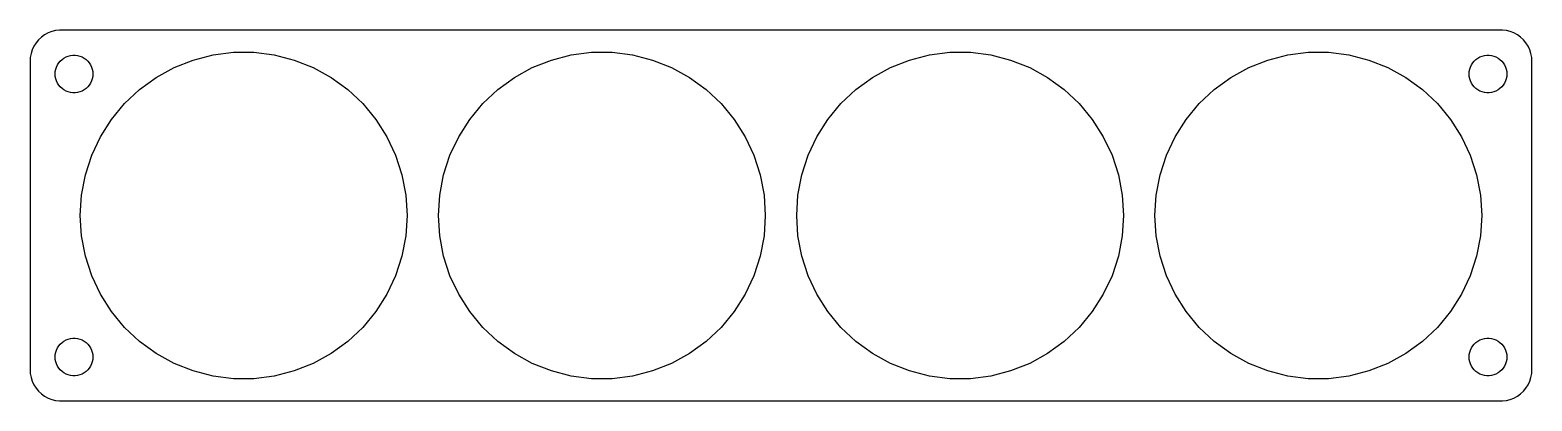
# Model space of a CAD drawing. Header units: metres. Extents: x -120 to 120, y -29 to 29.
import ezdxf

# ---------------------------------------------------------------- set-up
doc = ezdxf.new("R2010")
doc.units = ezdxf.units.M

msp = doc.modelspace()

# ---------------------------------------------------------------- linework, layer by layer
for p, q in [((-117.179, 28.7216), (-117.687, 28.3526)), ((-116.629, 29.0241), (-117.179, 28.7216)), ((-116.045, 29.2553), (-116.629, 29.0241)), ((-115.437, 29.4114), (-116.045, 29.2553)), ((-114.814, 29.4901), (-115.437, 29.4114)), ((114.814, 29.4901), (-114.814, 29.4901)), ((115.437, 29.4114), (114.814, 29.4901)), ((116.045, 29.2553), (115.437, 29.4114)), ((116.629, 29.0241), (116.045, 29.2553)), ((117.179, 28.7216), (116.629, 29.0241)), ((117.687, 28.3526), (117.179, 28.7216)), ((-119.149, 26.3406), (-119.343, 25.7434)), ((-118.882, 26.9088), (-119.149, 26.3406)), ((-118.545, 27.4389), (-118.882, 26.9088)), ((-118.145, 27.9227), (-118.545, 27.4389)), ((-117.687, 28.3526), (-118.145, 27.9227)), ((118.145, 27.9227), (117.687, 28.3526)), ((118.545, 27.4389), (118.145, 27.9227)), ((118.882, 26.9088), (118.545, 27.4389)), ((119.149, 26.3406), (118.882, 26.9088)), ((119.343, 25.7434), (119.149, 26.3406)), ((-119.461, 25.1267), (-119.5, 24.5)), ((-119.5, 24.5), (-119.5, -24.5)), ((-119.343, 25.7434), (-119.461, 25.1267)), ((-115.289, 23.6044), (-115.129, 23.9453)), ((-115.129, 23.9453), (-114.927, 24.2634)), ((-114.927, 24.2634), (-114.687, 24.5536)), ((-114.687, 24.5536), (-114.412, 24.8115)), ((-114.412, 24.8115), (-114.107, 25.033)), ((-114.107, 25.033), (-113.777, 25.2145)), ((-113.777, 25.2145), (-113.427, 25.3532)), ((-113.427, 25.3532), (-113.062, 25.4469)), ((-113.062, 25.4469), (-112.688, 25.4941)), ((-112.688, 25.4941), (-112.312, 25.4941)), ((-112.312, 25.4941), (-111.938, 25.4469)), ((-111.938, 25.4469), (-111.573, 25.3532)), ((-111.573, 25.3532), (-111.223, 25.2145)), ((-111.223, 25.2145), (-110.893, 25.033)), ((-110.893, 25.033), (-110.588, 24.8115)), ((-110.588, 24.8115), (-110.313, 24.5536)), ((-110.313, 24.5536), (-110.073, 24.2634)), ((-110.073, 24.2634), (-109.871, 23.9453)), ((-109.871, 23.9453), (-109.711, 23.6044)), ((-96.5703, 23.5255), (-93.5344, 24.7275)), ((-93.5344, 24.7275), (-90.3719, 25.5395)), ((-90.3719, 25.5395), (-87.1326, 25.9487)), ((-87.1326, 25.9487), (-83.8674, 25.9487)), ((-83.8674, 25.9487), (-80.6281, 25.5395)), ((-80.6281, 25.5395), (-77.4656, 24.7275)), ((-77.4656, 24.7275), (-74.4297, 23.5255)), ((-39.5703, 23.5255), (-36.5344, 24.7275)), ((-36.5344, 24.7275), (-33.3719, 25.5395)), ((-33.3719, 25.5395), (-30.1326, 25.9487)), ((-30.1326, 25.9487), (-26.8674, 25.9487)), ((-26.8674, 25.9487), (-23.6281, 25.5395)), ((-23.6281, 25.5395), (-20.4655, 24.7275)), ((-20.4655, 24.7275), (-17.4297, 23.5255)), ((17.4297, 23.5255), (20.4655, 24.7275)), ((20.4655, 24.7275), (23.6281, 25.5395)), ((23.6281, 25.5395), (26.8674, 25.9487)), ((26.8674, 25.9487), (30.1326, 25.9487)), ((30.1326, 25.9487), (33.3719, 25.5395)), ((33.3719, 25.5395), (36.5344, 24.7275)), ((36.5344, 24.7275), (39.5703, 23.5255)), ((74.4297, 23.5255), (77.4656, 24.7275)), ((77.4656, 24.7275), (80.6281, 25.5395)), ((80.6281, 25.5395), (83.8674, 25.9487)), ((83.8674, 25.9487), (87.1326, 25.9487)), ((87.1326, 25.9487), (90.3719, 25.5395)), ((90.3719, 25.5395), (93.5344, 24.7275)), ((93.5344, 24.7275), (96.5703, 23.5255)), ((109.711, 23.6044), (109.871, 23.9453)), ((109.871, 23.9453), (110.073, 24.2634)), ((110.073, 24.2634), (110.313, 24.5536)), ((110.313, 24.5536), (110.588, 24.8115)), ((110.588, 24.8115), (110.893, 25.033)), ((110.893, 25.033), (111.223, 25.2145)), ((111.223, 25.2145), (111.573, 25.3532)), ((111.573, 25.3532), (111.938, 25.4469)), ((111.938, 25.4469), (112.312, 25.4941)), ((112.312, 25.4941), (112.688, 25.4941)), ((112.688, 25.4941), (113.062, 25.4469)), ((113.062, 25.4469), (113.427, 25.3532)), ((113.427, 25.3532), (113.777, 25.2145)), ((113.777, 25.2145), (114.107, 25.033)), ((114.107, 25.033), (114.412, 24.8115)), ((114.412, 24.8115), (114.687, 24.5536)), ((114.687, 24.5536), (114.927, 24.2634)), ((114.927, 24.2634), (115.129, 23.9453)), ((115.129, 23.9453), (115.289, 23.6044)), ((119.461, 25.1267), (119.343, 25.7434)), ((119.5, 24.5), (119.461, 25.1267)), ((119.5, -24.5), (119.5, 24.5)), ((-115.5, 22.5), (-115.476, 22.876)), ((-115.476, 22.124), (-115.5, 22.5)), ((-115.476, 22.876), (-115.406, 23.2461)), ((-115.406, 21.7539), (-115.476, 22.124)), ((-115.406, 23.2461), (-115.289, 23.6044)), ((-115.289, 21.3956), (-115.406, 21.7539)), ((-109.711, 23.6044), (-109.594, 23.2461)), ((-109.594, 21.7539), (-109.711, 21.3956)), ((-109.594, 23.2461), (-109.524, 22.876)), ((-109.524, 22.124), (-109.594, 21.7539)), ((-109.524, 22.876), (-109.5, 22.5)), ((-109.5, 22.5), (-109.524, 22.124)), ((-102.073, 20.0333), (-99.4315, 21.9525)), ((-99.4315, 21.9525), (-96.5703, 23.5255)), ((-74.4297, 23.5255), (-71.5685, 21.9525)), ((-71.5685, 21.9525), (-68.927, 20.0333)), ((-45.073, 20.0333), (-42.4315, 21.9525)), ((-42.4315, 21.9525), (-39.5703, 23.5255)), ((-17.4297, 23.5255), (-14.5685, 21.9525)), ((-14.5685, 21.9525), (-11.927, 20.0333)), ((11.927, 20.0333), (14.5685, 21.9525)), ((14.5685, 21.9525), (17.4297, 23.5255)), ((39.5703, 23.5255), (42.4315, 21.9525)), ((42.4315, 21.9525), (45.073, 20.0333)), ((68.927, 20.0333), (71.5685, 21.9525)), ((71.5685, 21.9525), (74.4297, 23.5255)), ((96.5703, 23.5255), (99.4315, 21.9525)), ((99.4315, 21.9525), (102.073, 20.0333)), ((109.5, 22.5), (109.524, 22.876)), ((109.524, 22.124), (109.5, 22.5)), ((109.524, 22.876), (109.594, 23.2461)), ((109.594, 21.7539), (109.524, 22.124)), ((109.594, 23.2461), (109.711, 23.6044)), ((109.711, 21.3956), (109.594, 21.7539)), ((115.289, 23.6044), (115.406, 23.2461)), ((115.406, 21.7539), (115.289, 21.3956)), ((115.406, 23.2461), (115.476, 22.876)), ((115.476, 22.124), (115.406, 21.7539)), ((115.476, 22.876), (115.5, 22.5)), ((115.5, 22.5), (115.476, 22.124)), ((-115.129, 21.0547), (-115.289, 21.3956)), ((-114.927, 20.7366), (-115.129, 21.0547)), ((-114.687, 20.4464), (-114.927, 20.7366)), ((-114.412, 20.1884), (-114.687, 20.4464)), ((-114.107, 19.967), (-114.412, 20.1884)), ((-113.777, 19.7855), (-114.107, 19.967)), ((-113.427, 19.6468), (-113.777, 19.7855)), ((-113.062, 19.5531), (-113.427, 19.6468)), ((-112.688, 19.5059), (-113.062, 19.5531)), ((-112.312, 19.5059), (-112.688, 19.5059)), ((-111.938, 19.5531), (-112.312, 19.5059)), ((-111.573, 19.6468), (-111.938, 19.5531)), ((-111.223, 19.7855), (-111.573, 19.6468)), ((-110.893, 19.967), (-111.223, 19.7855)), ((-110.588, 20.1884), (-110.893, 19.967)), ((-110.313, 20.4464), (-110.588, 20.1884)), ((-110.073, 20.7366), (-110.313, 20.4464)), ((-109.871, 21.0547), (-110.073, 20.7366)), ((-109.711, 21.3956), (-109.871, 21.0547)), ((-104.453, 17.7982), (-102.073, 20.0333)), ((-68.927, 20.0333), (-66.5468, 17.7982)), ((-47.4532, 17.7982), (-45.073, 20.0333)), ((-11.927, 20.0333), (-9.54681, 17.7982)), ((9.54681, 17.7982), (11.927, 20.0333)), ((45.073, 20.0333), (47.4532, 17.7982)), ((66.5468, 17.7982), (68.927, 20.0333)), ((102.073, 20.0333), (104.453, 17.7982)), ((109.871, 21.0547), (109.711, 21.3956)), ((110.073, 20.7366), (109.871, 21.0547)), ((110.313, 20.4464), (110.073, 20.7366)), ((110.588, 20.1884), (110.313, 20.4464)), ((110.893, 19.967), (110.588, 20.1884)), ((111.223, 19.7855), (110.893, 19.967)), ((111.573, 19.6468), (111.223, 19.7855)), ((111.938, 19.5531), (111.573, 19.6468)), ((112.312, 19.5059), (111.938, 19.5531)), ((112.688, 19.5059), (112.312, 19.5059)), ((113.062, 19.5531), (112.688, 19.5059)), ((113.427, 19.6468), (113.062, 19.5531)), ((113.777, 19.7855), (113.427, 19.6468)), ((114.107, 19.967), (113.777, 19.7855)), ((114.412, 20.1884), (114.107, 19.967)), ((114.687, 20.4464), (114.412, 20.1884)), ((114.927, 20.7366), (114.687, 20.4464)), ((115.129, 21.0547), (114.927, 20.7366)), ((115.289, 21.3956), (115.129, 21.0547)), ((-106.534, 15.2824), (-104.453, 17.7982)), ((-66.5468, 17.7982), (-64.4656, 15.2824)), ((-49.5344, 15.2824), (-47.4532, 17.7982)), ((-9.54681, 17.7982), (-7.46555, 15.2824)), ((7.46555, 15.2824), (9.54681, 17.7982)), ((47.4532, 17.7982), (49.5344, 15.2824)), ((64.4656, 15.2824), (66.5468, 17.7982)), ((104.453, 17.7982), (106.534, 15.2824)), ((-108.284, 12.5256), (-106.534, 15.2824)), ((-64.4656, 15.2824), (-62.716, 12.5256)), ((-51.284, 12.5256), (-49.5344, 15.2824)), ((-7.46555, 15.2824), (-5.71602, 12.5256)), ((5.71602, 12.5256), (7.46555, 15.2824)), ((49.5344, 15.2824), (51.284, 12.5256)), ((62.716, 12.5256), (64.4656, 15.2824)), ((106.534, 15.2824), (108.284, 12.5256)), ((-109.674, 9.57123), (-108.284, 12.5256)), ((-62.716, 12.5256), (-61.3258, 9.57123)), ((-52.6742, 9.57123), (-51.284, 12.5256)), ((-5.71602, 12.5256), (-4.32581, 9.57123)), ((4.32581, 9.57123), (5.71602, 12.5256)), ((51.284, 12.5256), (52.6742, 9.57123)), ((61.3258, 9.57123), (62.716, 12.5256)), ((108.284, 12.5256), (109.674, 9.57123)), ((-110.683, 6.46593), (-109.674, 9.57123)), ((-61.3258, 9.57123), (-60.3168, 6.46593)), ((-53.6832, 6.46593), (-52.6742, 9.57123)), ((-4.32581, 9.57123), (-3.31683, 6.46593)), ((3.31683, 6.46593), (4.32581, 9.57123)), ((52.6742, 9.57123), (53.6832, 6.46593)), ((60.3168, 6.46593), (61.3258, 9.57123)), ((109.674, 9.57123), (110.683, 6.46593)), ((-111.295, 3.25865), (-110.683, 6.46593)), ((-60.3168, 6.46593), (-59.705, 3.25865)), ((-54.295, 3.25865), (-53.6832, 6.46593)), ((-3.31683, 6.46593), (-2.70502, 3.25865)), ((2.70502, 3.25865), (3.31683, 6.46593)), ((53.6832, 6.46593), (54.295, 3.25865)), ((59.705, 3.25865), (60.3168, 6.46593)), ((110.683, 6.46593), (111.295, 3.25865)), ((-111.5, 0), (-111.295, 3.25865)), ((-59.705, 3.25865), (-59.5, 0)), ((-54.5, 0), (-54.295, 3.25865)), ((-2.70502, 3.25865), (-2.5, 0)), ((2.5, 0), (2.70502, 3.25865)), ((54.295, 3.25865), (54.5, 0)), ((59.5, 0), (59.705, 3.25865)), ((111.295, 3.25865), (111.5, 0)), ((-111.295, -3.25865), (-111.5, 0)), ((-59.5, 0), (-59.705, -3.25865)), ((-54.295, -3.25865), (-54.5, 0)), ((-2.5, 0), (-2.70502, -3.25865)), ((2.70502, -3.25865), (2.5, 0)), ((54.5, 0), (54.295, -3.25865)), ((59.705, -3.25865), (59.5, 0)), ((111.5, 0), (111.295, -3.25865)), ((-110.683, -6.46593), (-111.295, -3.25865)), ((-59.705, -3.25865), (-60.3168, -6.46593)), ((-53.6832, -6.46593), (-54.295, -3.25865)), ((-2.70502, -3.25865), (-3.31683, -6.46593)), ((3.31683, -6.46593), (2.70502, -3.25865)), ((54.295, -3.25865), (53.6832, -6.46593)), ((60.3168, -6.46593), (59.705, -3.25865)), ((111.295, -3.25865), (110.683, -6.46593)), ((-109.674, -9.57123), (-110.683, -6.46593)), ((-60.3168, -6.46593), (-61.3258, -9.57123)), ((-52.6742, -9.57123), (-53.6832, -6.46593)), ((-3.31683, -6.46593), (-4.32581, -9.57123)), ((4.32581, -9.57123), (3.31683, -6.46593)), ((53.6832, -6.46593), (52.6742, -9.57123)), ((61.3258, -9.57123), (60.3168, -6.46593)), ((110.683, -6.46593), (109.674, -9.57123)), ((-108.284, -12.5256), (-109.674, -9.57123)), ((-61.3258, -9.57123), (-62.716, -12.5256)), ((-51.284, -12.5256), (-52.6742, -9.57123)), ((-4.32581, -9.57123), (-5.71602, -12.5256)), ((5.71602, -12.5256), (4.32581, -9.57123)), ((52.6742, -9.57123), (51.284, -12.5256)), ((62.716, -12.5256), (61.3258, -9.57123)), ((109.674, -9.57123), (108.284, -12.5256)), ((-106.534, -15.2824), (-108.284, -12.5256)), ((-62.716, -12.5256), (-64.4656, -15.2824)), ((-49.5344, -15.2824), (-51.284, -12.5256)), ((-5.71602, -12.5256), (-7.46555, -15.2824)), ((7.46555, -15.2824), (5.71602, -12.5256)), ((51.284, -12.5256), (49.5344, -15.2824)), ((64.4656, -15.2824), (62.716, -12.5256)), ((108.284, -12.5256), (106.534, -15.2824)), ((-104.453, -17.7982), (-106.534, -15.2824)), ((-64.4656, -15.2824), (-66.5468, -17.7982)), ((-47.4532, -17.7982), (-49.5344, -15.2824)), ((-7.46555, -15.2824), (-9.54681, -17.7982)), ((9.54681, -17.7982), (7.46555, -15.2824)), ((49.5344, -15.2824), (47.4532, -17.7982)), ((66.5468, -17.7982), (64.4656, -15.2824)), ((106.534, -15.2824), (104.453, -17.7982)), ((-102.073, -20.0333), (-104.453, -17.7982)), ((-66.5468, -17.7982), (-68.927, -20.0333)), ((-45.073, -20.0333), (-47.4532, -17.7982)), ((-9.54681, -17.7982), (-11.927, -20.0333)), ((11.927, -20.0333), (9.54681, -17.7982)), ((47.4532, -17.7982), (45.073, -20.0333)), ((68.927, -20.0333), (66.5468, -17.7982)), ((104.453, -17.7982), (102.073, -20.0333)), ((-115.406, -21.7539), (-115.289, -21.3956)), ((-115.289, -21.3956), (-115.129, -21.0547)), ((-115.129, -21.0547), (-114.927, -20.7366)), ((-114.927, -20.7366), (-114.687, -20.4464)), ((-114.687, -20.4464), (-114.412, -20.1884)), ((-114.412, -20.1884), (-114.107, -19.967)), ((-114.107, -19.967), (-113.777, -19.7855)), ((-113.777, -19.7855), (-113.427, -19.6468)), ((-113.427, -19.6468), (-113.062, -19.5531)), ((-113.062, -19.5531), (-112.688, -19.5059)), ((-112.688, -19.5059), (-112.312, -19.5059)), ((-112.312, -19.5059), (-111.938, -19.5531)), ((-111.938, -19.5531), (-111.573, -19.6468)), ((-111.573, -19.6468), (-111.223, -19.7855)), ((-111.223, -19.7855), (-110.893, -19.967)), ((-110.893, -19.967), (-110.588, -20.1884)), ((-110.588, -20.1884), (-110.313, -20.4464)), ((-110.313, -20.4464), (-110.073, -20.7366)), ((-110.073, -20.7366), (-109.871, -21.0547)), ((-109.871, -21.0547), (-109.711, -21.3956)), ((-109.711, -21.3956), (-109.594, -21.7539)), ((-99.4315, -21.9525), (-102.073, -20.0333)), ((-68.927, -20.0333), (-71.5685, -21.9525)), ((-42.4315, -21.9525), (-45.073, -20.0333)), ((-11.927, -20.0333), (-14.5685, -21.9525)), ((14.5685, -21.9525), (11.927, -20.0333)), ((45.073, -20.0333), (42.4315, -21.9525)), ((71.5685, -21.9525), (68.927, -20.0333)), ((102.073, -20.0333), (99.4315, -21.9525)), ((109.594, -21.7539), (109.711, -21.3956)), ((109.711, -21.3956), (109.871, -21.0547)), ((109.871, -21.0547), (110.073, -20.7366)), ((110.073, -20.7366), (110.313, -20.4464)), ((110.313, -20.4464), (110.588, -20.1884)), ((110.588, -20.1884), (110.893, -19.967)), ((110.893, -19.967), (111.223, -19.7855)), ((111.223, -19.7855), (111.573, -19.6468)), ((111.573, -19.6468), (111.938, -19.5531)), ((111.938, -19.5531), (112.312, -19.5059)), ((112.312, -19.5059), (112.688, -19.5059)), ((112.688, -19.5059), (113.062, -19.5531)), ((113.062, -19.5531), (113.427, -19.6468)), ((113.427, -19.6468), (113.777, -19.7855)), ((113.777, -19.7855), (114.107, -19.967)), ((114.107, -19.967), (114.412, -20.1884)), ((114.412, -20.1884), (114.687, -20.4464)), ((114.687, -20.4464), (114.927, -20.7366)), ((114.927, -20.7366), (115.129, -21.0547)), ((115.129, -21.0547), (115.289, -21.3956)), ((115.289, -21.3956), (115.406, -21.7539)), ((-115.5, -22.5), (-115.476, -22.124)), ((-115.476, -22.876), (-115.5, -22.5)), ((-115.476, -22.124), (-115.406, -21.7539)), ((-115.406, -23.2461), (-115.476, -22.876)), ((-115.289, -23.6044), (-115.406, -23.2461)), ((-115.129, -23.9453), (-115.289, -23.6044)), ((-109.711, -23.6044), (-109.871, -23.9453)), ((-109.594, -23.2461), (-109.711, -23.6044)), ((-109.594, -21.7539), (-109.524, -22.124)), ((-109.524, -22.876), (-109.594, -23.2461)), ((-109.524, -22.124), (-109.5, -22.5)), ((-109.5, -22.5), (-109.524, -22.876)), ((-96.5703, -23.5255), (-99.4315, -21.9525)), ((-93.5344, -24.7275), (-96.5703, -23.5255)), ((-74.4297, -23.5255), (-77.4656, -24.7275)), ((-71.5685, -21.9525), (-74.4297, -23.5255)), ((-39.5703, -23.5255), (-42.4315, -21.9525)), ((-36.5344, -24.7275), (-39.5703, -23.5255)), ((-17.4297, -23.5255), (-20.4655, -24.7275)), ((-14.5685, -21.9525), (-17.4297, -23.5255)), ((17.4297, -23.5255), (14.5685, -21.9525)), ((20.4655, -24.7275), (17.4297, -23.5255)), ((39.5703, -23.5255), (36.5344, -24.7275)), ((42.4315, -21.9525), (39.5703, -23.5255)), ((74.4297, -23.5255), (71.5685, -21.9525)), ((77.4656, -24.7275), (74.4297, -23.5255)), ((96.5703, -23.5255), (93.5344, -24.7275)), ((99.4315, -21.9525), (96.5703, -23.5255)), ((109.5, -22.5), (109.524, -22.124)), ((109.524, -22.876), (109.5, -22.5)), ((109.524, -22.124), (109.594, -21.7539)), ((109.594, -23.2461), (109.524, -22.876)), ((109.711, -23.6044), (109.594, -23.2461)), ((109.871, -23.9453), (109.711, -23.6044)), ((115.289, -23.6044), (115.129, -23.9453)), ((115.406, -23.2461), (115.289, -23.6044)), ((115.406, -21.7539), (115.476, -22.124)), ((115.476, -22.876), (115.406, -23.2461)), ((115.476, -22.124), (115.5, -22.5)), ((115.5, -22.5), (115.476, -22.876)), ((-119.5, -24.5), (-119.461, -25.1267)), ((-119.461, -25.1267), (-119.343, -25.7434)), ((-119.343, -25.7434), (-119.149, -26.3406)), ((-114.927, -24.2634), (-115.129, -23.9453)), ((-114.687, -24.5536), (-114.927, -24.2634)), ((-114.412, -24.8115), (-114.687, -24.5536)), ((-114.107, -25.033), (-114.412, -24.8115)), ((-113.777, -25.2145), (-114.107, -25.033)), ((-113.427, -25.3532), (-113.777, -25.2145)), ((-113.062, -25.4469), (-113.427, -25.3532)), ((-112.688, -25.4941), (-113.062, -25.4469)), ((-112.312, -25.4941), (-112.688, -25.4941)), ((-111.938, -25.4469), (-112.312, -25.4941)), ((-111.573, -25.3532), (-111.938, -25.4469)), ((-111.223, -25.2145), (-111.573, -25.3532)), ((-110.893, -25.033), (-111.223, -25.2145)), ((-110.588, -24.8115), (-110.893, -25.033)), ((-110.313, -24.5536), (-110.588, -24.8115)), ((-110.073, -24.2634), (-110.313, -24.5536)), ((-109.871, -23.9453), (-110.073, -24.2634)), ((-90.3719, -25.5395), (-93.5344, -24.7275)), ((-87.1326, -25.9487), (-90.3719, -25.5395)), ((-83.8674, -25.9487), (-87.1326, -25.9487)), ((-80.6281, -25.5395), (-83.8674, -25.9487)), ((-77.4656, -24.7275), (-80.6281, -25.5395)), ((-33.3719, -25.5395), (-36.5344, -24.7275)), ((-30.1326, -25.9487), (-33.3719, -25.5395)), ((-26.8674, -25.9487), (-30.1326, -25.9487)), ((-23.6281, -25.5395), (-26.8674, -25.9487)), ((-20.4655, -24.7275), (-23.6281, -25.5395)), ((23.6281, -25.5395), (20.4655, -24.7275)), ((26.8674, -25.9487), (23.6281, -25.5395)), ((30.1326, -25.9487), (26.8674, -25.9487)), ((33.3719, -25.5395), (30.1326, -25.9487)), ((36.5344, -24.7275), (33.3719, -25.5395)), ((80.6281, -25.5395), (77.4656, -24.7275)), ((83.8674, -25.9487), (80.6281, -25.5395)), ((87.1326, -25.9487), (83.8674, -25.9487)), ((90.3719, -25.5395), (87.1326, -25.9487)), ((93.5344, -24.7275), (90.3719, -25.5395)), ((110.073, -24.2634), (109.871, -23.9453)), ((110.313, -24.5536), (110.073, -24.2634)), ((110.588, -24.8115), (110.313, -24.5536)), ((110.893, -25.033), (110.588, -24.8115)), ((111.223, -25.2145), (110.893, -25.033)), ((111.573, -25.3532), (111.223, -25.2145)), ((111.938, -25.4469), (111.573, -25.3532)), ((112.312, -25.4941), (111.938, -25.4469)), ((112.688, -25.4941), (112.312, -25.4941)), ((113.062, -25.4469), (112.688, -25.4941)), ((113.427, -25.3532), (113.062, -25.4469)), ((113.777, -25.2145), (113.427, -25.3532)), ((114.107, -25.033), (113.777, -25.2145)), ((114.412, -24.8115), (114.107, -25.033)), ((114.687, -24.5536), (114.412, -24.8115)), ((114.927, -24.2634), (114.687, -24.5536)), ((115.129, -23.9453), (114.927, -24.2634)), ((119.149, -26.3406), (119.343, -25.7434)), ((119.343, -25.7434), (119.461, -25.1267)), ((119.461, -25.1267), (119.5, -24.5)), ((-119.149, -26.3406), (-118.882, -26.9088)), ((-118.882, -26.9088), (-118.545, -27.4389)), ((-118.545, -27.4389), (-118.145, -27.9227)), ((-118.145, -27.9227), (-117.687, -28.3526)), ((-117.687, -28.3526), (-117.179, -28.7216)), ((117.179, -28.7216), (117.687, -28.3526)), ((117.687, -28.3526), (118.145, -27.9227)), ((118.145, -27.9227), (118.545, -27.4389)), ((118.545, -27.4389), (118.882, -26.9088)), ((118.882, -26.9088), (119.149, -26.3406)), ((-117.179, -28.7216), (-116.629, -29.0241)), ((-116.629, -29.0241), (-116.045, -29.2553)), ((-116.045, -29.2553), (-115.437, -29.4114)), ((-115.437, -29.4114), (-114.814, -29.4901)), ((-114.814, -29.4901), (114.814, -29.4901)), ((114.814, -29.4901), (115.437, -29.4114)), ((115.437, -29.4114), (116.045, -29.2553)), ((116.045, -29.2553), (116.629, -29.0241)), ((116.629, -29.0241), (117.179, -28.7216))]:
    msp.add_line(p, q)

doc.saveas('drawing.dxf')
